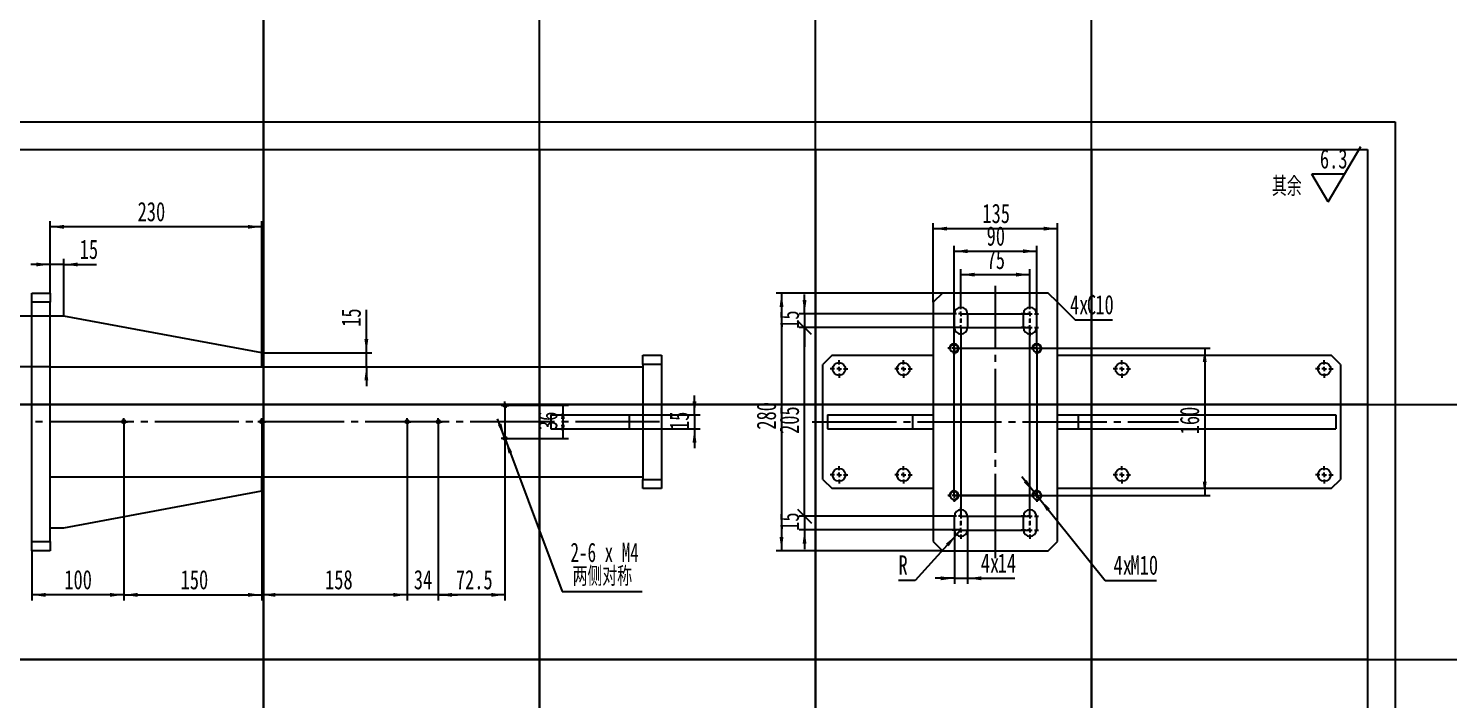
# Model space of a CAD drawing. Extents: x -990 to 1410, y -990 to 1287.
# Drawn here: x 167.4 to 424.7, y 187.4 to 308.9 of the extents above; entities that cross this region are included whole.
import ezdxf

# ---------------------------------------------------------------- set-up
doc = ezdxf.new("R2010")
doc.units = 0
doc.linetypes.add('SLD-CENTER', pattern=[19.05, 15.24, -1.27, 1.27, -1.27])
doc.linetypes.add('SLD-SOLID', pattern=[0])
doc.layers.get('0').update_dxf_attribs({"linetype": 'CONTINUOUS'})
for name, color, linetype in [('FORMAT', 7, 'SLD-SOLID'), ('标注层', 7, 'SLD-SOLID'), ('轮廓实线层', 7, 'SLD-SOLID')]:
    doc.layers.add(name, color=color, linetype=linetype)
doc.styles.add('SLDTEXTSTYLE0', font='TXT', dxfattribs={"width": 0.7})
doc.styles.add('SLDTEXTSTYLE2', font='TXT', dxfattribs={"width": 0.7, "bigfont": 'bigfont'})
doc.styles.add('SLDTEXTSTYLE25', font='TXT', dxfattribs={"width": 0.65})
doc.dimstyles.new('SLDDIMSTYLE12', dxfattribs={"dimtxt": 3.5, "dimasz": 2.5, "dimexe": 0, "dimexo": 0.0625, "dimgap": 0.875, "dimtad": 1, "dimdec": 1, "dimlfac": 6, "dimrnd": 1e-09, "dimzin": 12, "dimtxsty": 'SLDTEXTSTYLE0', "dimblk1": 'OBLIQUE', "dimblk2": 'OBLIQUE', "dimsah": 1, "dimcen": 0.09, "dimazin": 3, "dimtfac": 1, "dimtdec": 1, "dimtofl": 0, "dimtmove": 0, "dimatfit": 3, "dimtolj": 1, "dimtzin": 12})
doc.dimstyles.new('SLDDIMSTYLE13', dxfattribs={"dimtxt": 3.5, "dimasz": 2.5, "dimexe": 0, "dimexo": 0.0625, "dimgap": 0.875, "dimtad": 1, "dimdec": 1, "dimlfac": 6, "dimrnd": 1e-09, "dimzin": 12, "dimtxsty": 'SLDTEXTSTYLE0', "dimblk2": 'OBLIQUE', "dimsah": 1, "dimcen": 0.09, "dimazin": 3, "dimtfac": 1, "dimtdec": 1, "dimtmove": 0, "dimatfit": 3, "dimtolj": 1, "dimtzin": 12})
doc.dimstyles.new('SLDDIMSTYLE14', dxfattribs={"dimtxt": 3.5, "dimasz": 2.5, "dimexe": 0, "dimexo": 0.0625, "dimgap": 0.875, "dimtad": 1, "dimdec": 1, "dimlfac": 6, "dimrnd": 1e-09, "dimzin": 12, "dimtxsty": 'SLDTEXTSTYLE0', "dimblk1": 'OBLIQUE', "dimsah": 1, "dimcen": 0.09, "dimazin": 3, "dimtfac": 1, "dimtdec": 1, "dimtmove": 0, "dimatfit": 3, "dimtolj": 1, "dimtzin": 12})
doc.dimstyles.new('SLDDIMSTYLE15', dxfattribs={"dimtxt": 3.5, "dimasz": 2.5, "dimexe": 0, "dimexo": 0.0625, "dimgap": 0.875, "dimtad": 0, "dimtih": 1, "dimtoh": 1, "dimdec": 1, "dimlfac": 6, "dimrnd": 1e-09, "dimzin": 12, "dimtxsty": 'SLDTEXTSTYLE0', "dimsah": 1, "dimcen": 0, "dimazin": 3, "dimtfac": 1, "dimtdec": 1, "dimtofl": 0, "dimtmove": 0, "dimatfit": 3, "dimtolj": 1, "dimtzin": 12})
doc.dimstyles.new('SLDDIMSTYLE16', dxfattribs={"dimtxt": 3.5, "dimasz": 2.5, "dimexe": 0, "dimexo": 0.0625, "dimgap": 0.875, "dimtad": 0, "dimtih": 1, "dimtoh": 1, "dimdec": 1, "dimlfac": 6, "dimrnd": 1e-09, "dimzin": 12, "dimtxsty": 'SLDTEXTSTYLE0', "dimsah": 1, "dimcen": 0, "dimazin": 3, "dimtfac": 1, "dimtdec": 1, "dimtmove": 0, "dimatfit": 3, "dimtolj": 1, "dimtzin": 12})
doc.dimstyles.new('SLDDIMSTYLE3', dxfattribs={"dimtxt": 3.5, "dimasz": 2.5, "dimexe": 0, "dimexo": 0.0625, "dimgap": 0.875, "dimtad": 1, "dimdec": 1, "dimlfac": 6, "dimrnd": 1e-09, "dimzin": 12, "dimtxsty": 'SLDTEXTSTYLE0', "dimsah": 1, "dimcen": 0.09, "dimazin": 3, "dimtfac": 1, "dimtdec": 1, "dimtofl": 0, "dimtmove": 0, "dimatfit": 3, "dimtolj": 1, "dimtzin": 12})
doc.dimstyles.new('SLDDIMSTYLE4', dxfattribs={"dimtxt": 3.5, "dimasz": 2.5, "dimexe": 0, "dimexo": 0.0625, "dimgap": 0.875, "dimtad": 1, "dimdec": 1, "dimlfac": 6, "dimrnd": 1e-09, "dimzin": 12, "dimtxsty": 'SLDTEXTSTYLE0', "dimsah": 1, "dimcen": 0.09, "dimazin": 3, "dimtfac": 1, "dimtdec": 1, "dimtmove": 0, "dimatfit": 3, "dimtolj": 1, "dimtzin": 12})
doc.dimstyles.new('SLDDIMSTYLE5', dxfattribs={"dimtxt": 3.5, "dimasz": 2.5, "dimexe": 0, "dimexo": 0.0625, "dimgap": 0.875, "dimtad": 0, "dimtih": 1, "dimtoh": 1, "dimdec": 6, "dimlfac": 6, "dimrnd": 1e-09, "dimzin": 12, "dimtxsty": 'SLDTEXTSTYLE0', "dimsah": 1, "dimcen": 0, "dimazin": 3, "dimtfac": 1, "dimtdec": 1, "dimtmove": 0, "dimatfit": 3, "dimtolj": 1, "dimtzin": 12})

# ---------------------------------------------------------------- blocks, each defined once
blk = doc.blocks.new('SW_SFSYMBOL_3')
at = {"layer": 'FORMAT', "color": 0}
for p, q in [((1.51, -5), (7.41, 5)), ((1.51, -5), (-1.44, 0)), ((4.46, 0), (-1.44, 0))]:
    blk.add_line(p, q, dxfattribs=at)
at = {"layer": 'FORMAT', "color": 0, "char_height": 3.5, "attachment_point": 1}
for s, insert, style in [('6.3', (0, 4.51), 'SLDTEXTSTYLE0'), ('\\M+191B4\\M+1975D', (-8.69, -0.49), 'SLDTEXTSTYLE2')]:
    blk.add_mtext(s, dxfattribs=dict(at, insert=insert, style=style))
blk = doc.blocks.new('_D_7')
at = {"layer": '标注层'}
for p, q in [((171.32, 261.01), (171.32, 274.01)), ((209.65, 273.01), (171.32, 273.01)), ((209.65, 250.18), (209.65, 274.01))]:
    blk.add_line(p, q, dxfattribs=at)
for points in [[(171.32, 273.01), (173.82, 272.66), (173.82, 273.36)], [(209.65, 273.01), (207.15, 273.36), (207.15, 272.66)]]:
    blk.add_solid(points, dxfattribs=at)
at = {"layer": '标注层', "insert": (187.17, 277.52), "char_height": 3.5, "attachment_point": 1, "style": 'SLDTEXTSTYLE0'}
blk.add_mtext('230', dxfattribs=at)
blk = doc.blocks.new('_D_8')
at = {"layer": '标注层'}
for p, q in [((157.99, 256.85), (157.99, 260.35)), ((171.32, 256.85), (156.99, 256.85)), ((157.99, 256.85), (157.99, 247.68)), ((171.32, 247.68), (156.99, 247.68)), ((157.99, 247.68), (157.99, 244.18))]:
    blk.add_line(p, q, dxfattribs=at)
for points in [[(157.99, 256.85), (158.34, 259.35), (157.64, 259.35)], [(157.99, 247.68), (157.64, 245.18), (158.34, 245.18)]]:
    blk.add_solid(points, dxfattribs=at)
at = {"layer": '标注层', "insert": (153.47, 251.7), "char_height": 3.5, "attachment_point": 1, "rotation": 90, "style": 'SLDTEXTSTYLE0'}
blk.add_mtext('55', dxfattribs=at)
blk = doc.blocks.new('_D_9')
at = {"layer": '标注层'}
for p, q in [((171.32, 266.19), (167.82, 266.19)), ((171.32, 261.01), (171.32, 267.19)), ((173.82, 266.19), (171.32, 266.19)), ((173.82, 256.85), (173.82, 267.19)), ((173.82, 266.19), (179.75, 266.19))]:
    blk.add_line(p, q, dxfattribs=at)
for points in [[(171.32, 266.19), (168.82, 266.54), (168.82, 265.84)], [(173.82, 266.19), (176.32, 265.84), (176.32, 266.54)]]:
    blk.add_solid(points, dxfattribs=at)
at = {"layer": '标注层', "insert": (176.68, 270.7), "char_height": 3.5, "attachment_point": 1, "style": 'SLDTEXTSTYLE0'}
blk.add_mtext('15', dxfattribs=at)
blk = doc.blocks.new('_D_10')
at = {"layer": '标注层'}
for p, q in [((228.61, 250.18), (228.61, 257.97)), ((209.65, 250.18), (229.61, 250.18)), ((228.61, 247.68), (228.61, 250.18)), ((228.61, 247.68), (228.61, 244.18))]:
    blk.add_line(p, q, dxfattribs=at)
for points in [[(228.61, 250.18), (228.96, 252.68), (228.26, 252.68)], [(228.61, 247.68), (228.26, 245.18), (228.96, 245.18)]]:
    blk.add_solid(points, dxfattribs=at)
at = {"layer": '标注层', "insert": (224.1, 254.9), "char_height": 3.5, "attachment_point": 1, "rotation": 90, "style": 'SLDTEXTSTYLE0'}
blk.add_mtext('15', dxfattribs=at)
blk = doc.blocks.new('_D_11')
at = {"layer": '标注层'}
for p, q in [((288.06, 238.93), (288.06, 242.43)), ((276.23, 238.93), (289.06, 238.93)), ((288.06, 238.93), (288.06, 236.43)), ((276.23, 236.43), (289.06, 236.43)), ((288.06, 236.43), (288.06, 232.93))]:
    blk.add_line(p, q, dxfattribs=at)
for points in [[(288.06, 238.93), (288.41, 241.43), (287.71, 241.43)], [(288.06, 236.43), (287.71, 233.93), (288.41, 233.93)]]:
    blk.add_solid(points, dxfattribs=at)
at = {"layer": '标注层', "insert": (283.55, 236.2), "char_height": 3.5, "attachment_point": 1, "rotation": 90, "style": 'SLDTEXTSTYLE0'}
blk.add_mtext('15', dxfattribs=at)
blk = doc.blocks.new('_D_12')
at = {"layer": '标注层'}
for p, q in [((184.65, 236.99), (184.65, 205.35)), ((209.65, 236.99), (209.65, 205.35)), ((184.65, 206.35), (209.65, 206.35))]:
    blk.add_line(p, q, dxfattribs=at)
for points in [[(184.65, 206.35), (187.15, 206), (187.15, 206.7)], [(209.65, 206.35), (207.15, 206.7), (207.15, 206)]]:
    blk.add_solid(points, dxfattribs=at)
at = {"layer": '标注层', "insert": (194.96, 210.86), "char_height": 3.5, "attachment_point": 1, "style": 'SLDTEXTSTYLE0'}
blk.add_mtext('150', dxfattribs=at)
blk = doc.blocks.new('_D_13')
at = {"layer": '标注层'}
for p, q in [((209.65, 236.99), (209.65, 205.35)), ((235.98, 236.99), (235.98, 205.35)), ((235.98, 206.35), (209.65, 206.35))]:
    blk.add_line(p, q, dxfattribs=at)
for points in [[(209.65, 206.35), (212.15, 206), (212.15, 206.7)], [(235.98, 206.35), (233.48, 206.7), (233.48, 206)]]:
    blk.add_solid(points, dxfattribs=at)
at = {"layer": '标注层', "insert": (221.13, 210.86), "char_height": 3.5, "attachment_point": 1, "style": 'SLDTEXTSTYLE0'}
blk.add_mtext('158', dxfattribs=at)
blk = doc.blocks.new('_D_14')
at = {"layer": '标注层'}
for p, q in [((235.98, 236.99), (235.98, 205.35)), ((241.64, 236.99), (241.64, 205.35)), ((235.98, 206.35), (232.48, 206.35)), ((241.64, 206.35), (235.98, 206.35)), ((241.64, 206.35), (245.14, 206.35))]:
    blk.add_line(p, q, dxfattribs=at)
for points in [[(235.98, 206.35), (233.48, 206.7), (233.48, 206)], [(241.64, 206.35), (244.14, 206), (244.14, 206.7)]]:
    blk.add_solid(points, dxfattribs=at)
at = {"layer": '标注层', "insert": (237.21, 210.86), "char_height": 3.5, "attachment_point": 1, "style": 'SLDTEXTSTYLE0'}
blk.add_mtext('34', dxfattribs=at)
blk = doc.blocks.new('_D_15')
at = {"layer": '标注层'}
for p, q in [((253.73, 239.99), (253.73, 205.35)), ((241.64, 236.99), (241.64, 205.35)), ((253.73, 206.35), (241.64, 206.35))]:
    blk.add_line(p, q, dxfattribs=at)
for points in [[(241.64, 206.35), (244.14, 206), (244.14, 206.7)], [(253.73, 206.35), (251.23, 206.7), (251.23, 206)]]:
    blk.add_solid(points, dxfattribs=at)
at = {"layer": '标注层', "insert": (244.83, 210.86), "char_height": 3.5, "attachment_point": 1, "style": 'SLDTEXTSTYLE0'}
blk.add_mtext('72.5', dxfattribs=at)
blk = doc.blocks.new('_D_16')
at = {"layer": '标注层'}
for p, q in [((254.42, 240.68), (265.22, 240.68)), ((264.22, 240.68), (264.22, 234.68)), ((254.42, 234.68), (265.22, 234.68))]:
    blk.add_line(p, q, dxfattribs=at)
for points in [[(264.22, 240.68), (263.87, 238.18), (264.57, 238.18)], [(264.22, 234.68), (264.57, 237.18), (263.87, 237.18)]]:
    blk.add_solid(points, dxfattribs=at)
at = {"layer": '标注层', "insert": (259.71, 236.2), "char_height": 3.5, "attachment_point": 1, "rotation": 90, "style": 'SLDTEXTSTYLE0'}
blk.add_mtext('36', dxfattribs=at)
blk = doc.blocks.new('_D_17')
at = {"layer": '标注层'}
for p, q in [((184.65, 236.99), (184.65, 205.35)), ((167.99, 214.35), (167.99, 205.35)), ((184.65, 206.35), (167.99, 206.35))]:
    blk.add_line(p, q, dxfattribs=at)
for points in [[(167.99, 206.35), (170.49, 206), (170.49, 206.7)], [(184.65, 206.35), (182.15, 206.7), (182.15, 206)]]:
    blk.add_solid(points, dxfattribs=at)
at = {"layer": '标注层', "insert": (173.89, 210.86), "char_height": 3.5, "attachment_point": 1, "style": 'SLDTEXTSTYLE0'}
blk.add_mtext('100', dxfattribs=at)
blk = doc.blocks.new('_D_18')
at = {"layer": '标注层'}
for p, q in [((253.63, 234.94), (252.4, 238.21)), ((253.63, 234.94), (253.82, 234.42)), ((253.82, 234.42), (264.09, 206.96)), ((264.09, 206.96), (278.58, 206.96))]:
    blk.add_line(p, q, dxfattribs=at)
for points in [[(253.63, 234.94), (253.08, 237.4), (252.43, 237.16)], [(253.82, 234.42), (254.37, 231.96), (255.03, 232.2)]]:
    blk.add_solid(points, dxfattribs=at)
at = {"layer": '标注层', "char_height": 3.5, "attachment_point": 1}
for s, insert, style in [('2-6 x M4', (265.59, 215.8), 'SLDTEXTSTYLE25'), ('两侧对\\M+18FCC', (265.97, 211.47), 'SLDTEXTSTYLE2')]:
    blk.add_mtext(s, dxfattribs=dict(at, insert=insert, style=style))
blk = doc.blocks.new('SW_CENTERMARKSYMBOL_16')
at = {"layer": '标注层', "color": 0}
for p, q in [((-0.42, 0), (-0.69, 0)), ((0, 0), (-0.42, 0)), ((0, 0.42), (0, 0.69)), ((0, 0), (0, 0.42)), ((0, 0), (0, -0.42)), ((0, 0), (0.42, 0)), ((0.42, 0), (0.69, 0)), ((0, -0.42), (0, -0.69))]:
    blk.add_line(p, q, dxfattribs=at)
blk = doc.blocks.new('SW_CENTERMARKSYMBOL_17')
at = {"layer": '标注层', "color": 0}
for p, q in [((-0.42, 0), (-0.69, 0)), ((0, 0), (-0.42, 0)), ((0, 0.42), (0, 0.69)), ((0, 0), (0, 0.42)), ((0, 0), (0, -0.42)), ((0, 0), (0.42, 0)), ((0.42, 0), (0.69, 0)), ((0, -0.42), (0, -0.69))]:
    blk.add_line(p, q, dxfattribs=at)
blk = doc.blocks.new('SW_CENTERMARKSYMBOL_18')
at = {"layer": '标注层', "color": 0}
for p, q in [((-0.42, 0), (-0.69, 0)), ((0, 0), (-0.42, 0)), ((0, 0.42), (0, 0.69)), ((0, 0), (0, 0.42)), ((0, 0), (0, -0.42)), ((0, 0), (0.42, 0)), ((0.42, 0), (0.69, 0)), ((0, -0.42), (0, -0.69))]:
    blk.add_line(p, q, dxfattribs=at)
blk = doc.blocks.new('SW_CENTERMARKSYMBOL_19')
at = {"layer": '标注层', "color": 0}
for p, q in [((-0.42, 0), (-0.69, 0)), ((0, 0), (-0.42, 0)), ((0, 0.42), (0, 0.69)), ((0, 0), (0, 0.42)), ((0, 0), (0, -0.42)), ((0, 0), (0.42, 0)), ((0.42, 0), (0.69, 0)), ((0, -0.42), (0, -0.69))]:
    blk.add_line(p, q, dxfattribs=at)
blk = doc.blocks.new('SW_CENTERMARKSYMBOL_20')
at = {"layer": '标注层', "color": 0}
for p, q in [((-0.42, 0), (-0.69, 0)), ((0, 0), (-0.42, 0)), ((0, 0.42), (0, 0.69)), ((0, 0), (0, 0.42)), ((0, 0), (0, -0.42)), ((0, 0), (0.42, 0)), ((0.42, 0), (0.69, 0)), ((0, -0.42), (0, -0.69))]:
    blk.add_line(p, q, dxfattribs=at)
blk = doc.blocks.new('SW_CENTERMARKSYMBOL_21')
at = {"layer": '标注层', "color": 0}
for p, q in [((-0.42, 0), (-0.69, 0)), ((0, 0), (-0.42, 0)), ((0, 0.42), (0, 0.69)), ((0, 0), (0, 0.42)), ((0, 0), (0, -0.42)), ((0, 0), (0.42, 0)), ((0.42, 0), (0.69, 0)), ((0, -0.42), (0, -0.69))]:
    blk.add_line(p, q, dxfattribs=at)
blk = doc.blocks.new('_D_38')
at = {"layer": '标注层'}
for p, q in [((335.08, 251.01), (335.08, 269.59)), ((335.08, 268.59), (350.08, 268.59)), ((350.08, 251.01), (350.08, 269.59))]:
    blk.add_line(p, q, dxfattribs=at)
for points in [[(335.08, 268.59), (337.58, 268.24), (337.58, 268.94)], [(350.08, 268.59), (347.58, 268.94), (347.58, 268.24)]]:
    blk.add_solid(points, dxfattribs=at)
at = {"layer": '标注层', "insert": (340.99, 273.1), "char_height": 3.5, "attachment_point": 1, "style": 'SLDTEXTSTYLE0'}
blk.add_mtext('90', dxfattribs=at)
blk = doc.blocks.new('_D_39')
at = {"layer": '标注层'}
for p, q in [((336.33, 258.85), (336.33, 265.35)), ((348.83, 258.85), (348.83, 265.35)), ((336.33, 264.35), (348.83, 264.35))]:
    blk.add_line(p, q, dxfattribs=at)
for points in [[(336.33, 264.35), (338.83, 264), (338.83, 264.7)], [(348.83, 264.35), (346.33, 264.7), (346.33, 264)]]:
    blk.add_solid(points, dxfattribs=at)
at = {"layer": '标注层', "insert": (340.99, 268.86), "char_height": 3.5, "attachment_point": 1, "style": 'SLDTEXTSTYLE0'}
blk.add_mtext('75', dxfattribs=at)
blk = doc.blocks.new('_OBLIQUE')
at = {"color": 0, "linetype": 'BYBLOCK'}
blk.add_line((-0.5, -0.5), (0.5, 0.5), dxfattribs=at)
blk = doc.blocks.new('_D_40')
at = {"layer": '标注层'}
for p, q in [((336.33, 254.76), (307, 254.76)), ((308, 220.6), (308, 254.76)), ((334.75, 220.6), (307, 220.6))]:
    blk.add_line(p, q, dxfattribs=at)
at = {"layer": '标注层', "xscale": 2.5, "yscale": 2.5}
for p, rotation in [((308, 254.76, -41.67), 90.0000000000004), ((308, 220.6, -41.67), 270.0000000000004)]:
    blk.add_blockref('_OBLIQUE', p, dxfattribs=dict(at, rotation=rotation))
at = {"layer": '标注层', "insert": (303.49, 235.5), "char_height": 3.5, "attachment_point": 1, "rotation": 90, "style": 'SLDTEXTSTYLE0'}
blk.add_mtext('205', dxfattribs=at)
blk = doc.blocks.new('_D_41')
at = {"layer": '标注层'}
for p, q in [((308, 257.26), (308, 260.76)), ((334.75, 257.26), (307, 257.26)), ((336.33, 254.76), (307, 254.76)), ((308, 257.26), (308, 254.76)), ((308, 254.76), (308, 251.26))]:
    blk.add_line(p, q, dxfattribs=at)
blk.add_solid([(308, 257.26), (308.35, 259.76), (307.65, 259.76)], dxfattribs=at)
at = {"layer": '标注层', "xscale": 2.5, "yscale": 2.5, "rotation": 90.0000000000004}
blk.add_blockref('_OBLIQUE', (308, 254.76, -41.67), dxfattribs=at)
at = {"layer": '标注层', "insert": (303.49, 254.54), "char_height": 3.5, "attachment_point": 1, "rotation": 90, "style": 'SLDTEXTSTYLE0'}
blk.add_mtext('15', dxfattribs=at)
blk = doc.blocks.new('_D_42')
at = {"layer": '标注层'}
for p, q in [((308, 220.6), (308, 224.1)), ((334.75, 220.6), (307, 220.6)), ((308, 220.6), (308, 218.1)), ((336.33, 218.1), (307, 218.1)), ((308, 218.1), (308, 214.6))]:
    blk.add_line(p, q, dxfattribs=at)
blk.add_solid([(308, 218.1), (307.65, 215.6), (308.35, 215.6)], dxfattribs=at)
at = {"layer": '标注层', "xscale": 2.5, "yscale": 2.5, "rotation": 270.0000000000004}
blk.add_blockref('_OBLIQUE', (308, 220.6, -41.67), dxfattribs=at)
at = {"layer": '标注层', "insert": (303.49, 217.95), "char_height": 3.5, "attachment_point": 1, "rotation": 90, "style": 'SLDTEXTSTYLE0'}
blk.add_mtext('15', dxfattribs=at)
blk = doc.blocks.new('_D_43')
at = {"layer": '标注层'}
for p, q in [((331.33, 259.35), (331.33, 273.68)), ((353.83, 259.35), (353.83, 273.68)), ((331.33, 272.68), (353.83, 272.68))]:
    blk.add_line(p, q, dxfattribs=at)
for points in [[(331.33, 272.68), (333.83, 272.33), (333.83, 273.03)], [(353.83, 272.68), (351.33, 273.03), (351.33, 272.33)]]:
    blk.add_solid(points, dxfattribs=at)
at = {"layer": '标注层', "insert": (340.22, 277.19), "char_height": 3.5, "attachment_point": 1, "style": 'SLDTEXTSTYLE0'}
blk.add_mtext('135', dxfattribs=at)
blk = doc.blocks.new('_D_44')
at = {"layer": '标注层'}
for p, q in [((333, 261.01), (302.83, 261.01)), ((303.83, 261.01), (303.83, 214.35)), ((333, 214.35), (302.83, 214.35))]:
    blk.add_line(p, q, dxfattribs=at)
for points in [[(303.83, 261.01), (303.48, 258.51), (304.18, 258.51)], [(303.83, 214.35), (304.18, 216.85), (303.48, 216.85)]]:
    blk.add_solid(points, dxfattribs=at)
at = {"layer": '标注层', "insert": (299.32, 236.27), "char_height": 3.5, "attachment_point": 1, "rotation": 90, "style": 'SLDTEXTSTYLE0'}
blk.add_mtext('280', dxfattribs=at)
blk = doc.blocks.new('_D_45')
at = {"layer": '标注层'}
for p, q in [((335.17, 218.1), (335.17, 208.35)), ((337.5, 218.1), (337.5, 208.35)), ((335.17, 209.35), (331.67, 209.35)), ((335.17, 209.35), (337.5, 209.35)), ((337.5, 209.35), (346.07, 209.35))]:
    blk.add_line(p, q, dxfattribs=at)
for points in [[(335.17, 209.35), (332.67, 209.7), (332.67, 209)], [(337.5, 209.35), (340, 209), (340, 209.7)]]:
    blk.add_solid(points, dxfattribs=at)
at = {"layer": '标注层', "char_height": 3.5, "attachment_point": 1, "style": 'SLDTEXTSTYLE0'}
for s, insert in [('4x', (339.93, 213.86)), ('14', (343, 213.86))]:
    blk.add_mtext(s, dxfattribs=dict(at, insert=insert))
blk = doc.blocks.new('_D_46')
at = {"layer": '标注层'}
for p, q in [((335.55, 217.23), (328.05, 208.98)), ((336.33, 218.1), (335.55, 217.23)), ((328.05, 208.98), (325.02, 208.98))]:
    blk.add_line(p, q, dxfattribs=at)
blk.add_solid([(335.55, 217.23), (333.61, 215.62), (334.13, 215.15)], dxfattribs=at)
at = {"layer": '标注层', "insert": (325.02, 213.5), "char_height": 3.5, "attachment_point": 1, "style": 'SLDTEXTSTYLE0'}
blk.add_mtext('R', dxfattribs=at)
blk = doc.blocks.new('SW_CHAMFER_DIMENSION_1')
at = {"layer": '标注层', "color": 0}
for p, q in [((-2.25, 3.19), (0.94, 0)), ((0.94, 0), (7.68, 0))]:
    blk.add_line(p, q, dxfattribs=at)
at = {"layer": '标注层', "color": 0, "char_height": 3.5, "attachment_point": 1, "style": 'SLDTEXTSTYLE0'}
for s, insert in [('4x', (0, 4.51)), ('C', (3.07, 4.51)), ('10', (4.6, 4.51))]:
    blk.add_mtext(s, dxfattribs=dict(at, insert=insert))
blk = doc.blocks.new('_D_47')
at = {"layer": '标注层'}
for p, q in [((349.56, 224.99), (347.36, 227.72)), ((349.56, 224.99), (350.61, 223.7)), ((350.61, 223.7), (362.48, 208.98)), ((362.48, 208.98), (371.75, 208.98))]:
    blk.add_line(p, q, dxfattribs=at)
for points in [[(349.56, 224.99), (348.26, 227.16), (347.72, 226.72)], [(350.61, 223.7), (351.9, 221.53), (352.45, 221.97)]]:
    blk.add_solid(points, dxfattribs=at)
at = {"layer": '标注层', "char_height": 3.5, "attachment_point": 1, "style": 'SLDTEXTSTYLE0'}
for s, insert in [('4x', (363.98, 213.5)), ('M10', (367.05, 213.5))]:
    blk.add_mtext(s, dxfattribs=dict(at, insert=insert))
blk = doc.blocks.new('_D_48')
at = {"layer": '标注层'}
for p, q in [((335.08, 251.01), (381.5, 251.01)), ((380.5, 251.01), (380.5, 224.35)), ((335.08, 224.35), (381.5, 224.35))]:
    blk.add_line(p, q, dxfattribs=at)
for points in [[(380.5, 251.01), (380.15, 248.51), (380.85, 248.51)], [(380.5, 224.35), (380.85, 226.85), (380.15, 226.85)]]:
    blk.add_solid(points, dxfattribs=at)
at = {"layer": '标注层', "insert": (375.99, 235.43), "char_height": 3.5, "attachment_point": 1, "rotation": 90, "style": 'SLDTEXTSTYLE0'}
blk.add_mtext('160', dxfattribs=at)
blk = doc.blocks.new('SW_CENTERMARKSYMBOL_28')
at = {"layer": '标注层', "color": 0}
for p, q in [((-0.83, 0), (-1.58, 0)), ((0, 0), (-0.42, 0)), ((0, 0.83), (0, 1.58)), ((0, 0), (0, 0.42)), ((0, 0), (0, -0.42)), ((0, 0), (0.42, 0)), ((0.83, 0), (1.58, 0)), ((0, -0.83), (0, -1.58))]:
    blk.add_line(p, q, dxfattribs=at)
blk = doc.blocks.new('SW_CENTERMARKSYMBOL_29')
at = {"layer": '标注层', "color": 0}
for p, q in [((-0.83, 0), (-1.58, 0)), ((0, 0), (-0.42, 0)), ((0, 0.83), (0, 1.58)), ((0, 0), (0, 0.42)), ((0, 0), (0, -0.42)), ((0, 0), (0.42, 0)), ((0.83, 0), (1.58, 0)), ((0, -0.83), (0, -1.58))]:
    blk.add_line(p, q, dxfattribs=at)
blk = doc.blocks.new('SW_CENTERMARKSYMBOL_30')
at = {"layer": '标注层', "color": 0}
for p, q in [((-0.83, 0), (-1.58, 0)), ((0, 0), (-0.42, 0)), ((0, 0.83), (0, 1.58)), ((0, 0), (0, 0.42)), ((0, 0), (0, -0.42)), ((0, 0), (0.42, 0)), ((0.83, 0), (1.58, 0)), ((0, -0.83), (0, -1.58))]:
    blk.add_line(p, q, dxfattribs=at)
blk = doc.blocks.new('SW_CENTERMARKSYMBOL_31')
at = {"layer": '标注层', "color": 0}
for p, q in [((-0.83, 0), (-1.58, 0)), ((0, 0), (-0.42, 0)), ((0, 0.83), (0, 1.58)), ((0, 0), (0, 0.42)), ((0, 0), (0, -0.42)), ((0, 0), (0.42, 0)), ((0.83, 0), (1.58, 0)), ((0, -0.83), (0, -1.58))]:
    blk.add_line(p, q, dxfattribs=at)
blk = doc.blocks.new('SW_CENTERMARKSYMBOL_32')
at = {"layer": '标注层', "color": 0}
for p, q in [((-0.83, 0), (-1.58, 0)), ((0, 0), (-0.42, 0)), ((0, 0.83), (0, 1.58)), ((0, 0), (0, 0.42)), ((0, 0), (0, -0.42)), ((0, 0), (0.42, 0)), ((0.83, 0), (1.58, 0)), ((-0.83, -2.5), (-1.58, -2.5)), ((0, -2.5), (-0.42, -2.5)), ((0, -0.83), (0, -1.58)), ((0, -1.67), (0, -0.92)), ((0, -2.5), (0, -2.08)), ((0, -2.5), (0, -2.92)), ((0, -2.5), (0.42, -2.5)), ((0.83, -2.5), (1.58, -2.5)), ((0, -3.33), (0, -4.08))]:
    blk.add_line(p, q, dxfattribs=at)
blk = doc.blocks.new('SW_CENTERMARKSYMBOL_33')
at = {"layer": '标注层', "color": 0}
for p, q in [((-0.83, 0), (-1.58, 0)), ((0, 0), (-0.42, 0)), ((0, 0.83), (0, 1.58)), ((0, 0), (0, 0.42)), ((0, 0), (0, -0.42)), ((0, 0), (0.42, 0)), ((0.83, 0), (1.58, 0)), ((-0.83, -2.5), (-1.58, -2.5)), ((0, -2.5), (-0.42, -2.5)), ((0, -0.83), (0, -1.58)), ((0, -1.67), (0, -0.92)), ((0, -2.5), (0, -2.08)), ((0, -2.5), (0, -2.92)), ((0, -2.5), (0.42, -2.5)), ((0.83, -2.5), (1.58, -2.5)), ((0, -3.33), (0, -4.08))]:
    blk.add_line(p, q, dxfattribs=at)
blk = doc.blocks.new('SW_CENTERMARKSYMBOL_34')
at = {"layer": '标注层', "color": 0}
for p, q in [((-0.83, 0), (-1.58, 0)), ((0, 0), (-0.42, 0)), ((0, 0.83), (0, 1.58)), ((0, 0), (0, 0.42)), ((0, 0), (0, -0.42)), ((0, 0), (0.42, 0)), ((0.83, 0), (1.58, 0)), ((-0.83, -2.5), (-1.58, -2.5)), ((0, -2.5), (-0.42, -2.5)), ((0, -0.83), (0, -1.58)), ((0, -1.67), (0, -0.92)), ((0, -2.5), (0, -2.08)), ((0, -2.5), (0, -2.92)), ((0, -2.5), (0.42, -2.5)), ((0.83, -2.5), (1.58, -2.5)), ((0, -3.33), (0, -4.08))]:
    blk.add_line(p, q, dxfattribs=at)
blk = doc.blocks.new('SW_CENTERMARKSYMBOL_35')
at = {"layer": '标注层', "color": 0}
for p, q in [((-0.83, 0), (-1.58, 0)), ((0, 0), (-0.42, 0)), ((0, 0.83), (0, 1.58)), ((0, 0), (0, 0.42)), ((0, 0), (0, -0.42)), ((0, 0), (0.42, 0)), ((0.83, 0), (1.58, 0)), ((-0.83, -2.5), (-1.58, -2.5)), ((0, -2.5), (-0.42, -2.5)), ((0, -0.83), (0, -1.58)), ((0, -1.67), (0, -0.92)), ((0, -2.5), (0, -2.08)), ((0, -2.5), (0, -2.92)), ((0, -2.5), (0.42, -2.5)), ((0.83, -2.5), (1.58, -2.5)), ((0, -3.33), (0, -4.08))]:
    blk.add_line(p, q, dxfattribs=at)
blk = doc.blocks.new('SW_CENTERMARKSYMBOL_36')
at = {"layer": '标注层', "color": 0}
for p, q in [((-0.83, 0), (-1.12, 0)), ((0, 0), (-0.42, 0)), ((0, 0.83), (0, 1.12)), ((0, 0), (0, 0.42)), ((0, 0), (0, -0.42)), ((0, 0), (0.42, 0)), ((0.83, 0), (1.12, 0)), ((0, -0.83), (0, -1.12))]:
    blk.add_line(p, q, dxfattribs=at)
blk = doc.blocks.new('SW_CENTERMARKSYMBOL_37')
at = {"layer": '标注层', "color": 0}
for p, q in [((-0.83, 0), (-1.12, 0)), ((0, 0), (-0.42, 0)), ((0, 0.83), (0, 1.12)), ((0, 0), (0, 0.42)), ((0, 0), (0, -0.42)), ((0, 0), (0.42, 0)), ((0.83, 0), (1.12, 0)), ((0, -0.83), (0, -1.12))]:
    blk.add_line(p, q, dxfattribs=at)
blk = doc.blocks.new('SW_CENTERMARKSYMBOL_38')
at = {"layer": '标注层', "color": 0}
for p, q in [((-0.83, 0), (-1.12, 0)), ((0, 0), (-0.42, 0)), ((0, 0.83), (0, 1.12)), ((0, 0), (0, 0.42)), ((0, 0), (0, -0.42)), ((0, 0), (0.42, 0)), ((0.83, 0), (1.12, 0)), ((0, -0.83), (0, -1.12))]:
    blk.add_line(p, q, dxfattribs=at)
blk = doc.blocks.new('SW_CENTERMARKSYMBOL_39')
at = {"layer": '标注层', "color": 0}
for p, q in [((-0.83, 0), (-1.12, 0)), ((0, 0), (-0.42, 0)), ((0, 0.83), (0, 1.12)), ((0, 0), (0, 0.42)), ((0, 0), (0, -0.42)), ((0, 0), (0.42, 0)), ((0.83, 0), (1.12, 0)), ((0, -0.83), (0, -1.12))]:
    blk.add_line(p, q, dxfattribs=at)
blk = doc.blocks.new('SW_CENTERMARKSYMBOL_40')
at = {"layer": '标注层', "color": 0}
for p, q in [((-0.83, 0), (-1.58, 0)), ((0, 0), (-0.42, 0)), ((0, 0.83), (0, 1.58)), ((0, 0), (0, 0.42)), ((0, 0), (0, -0.42)), ((0, 0), (0.42, 0)), ((0.83, 0), (1.58, 0)), ((0, -0.83), (0, -1.58))]:
    blk.add_line(p, q, dxfattribs=at)
blk = doc.blocks.new('SW_CENTERMARKSYMBOL_41')
at = {"layer": '标注层', "color": 0}
for p, q in [((-0.83, 0), (-1.58, 0)), ((0, 0), (-0.42, 0)), ((0, 0.83), (0, 1.58)), ((0, 0), (0, 0.42)), ((0, 0), (0, -0.42)), ((0, 0), (0.42, 0)), ((0.83, 0), (1.58, 0)), ((0, -0.83), (0, -1.58))]:
    blk.add_line(p, q, dxfattribs=at)
blk = doc.blocks.new('SW_CENTERMARKSYMBOL_42')
at = {"layer": '标注层', "color": 0}
for p, q in [((-0.83, 0), (-1.58, 0)), ((0, 0), (-0.42, 0)), ((0, 0.83), (0, 1.58)), ((0, 0), (0, 0.42)), ((0, 0), (0, -0.42)), ((0, 0), (0.42, 0)), ((0.83, 0), (1.58, 0)), ((0, -0.83), (0, -1.58))]:
    blk.add_line(p, q, dxfattribs=at)
blk = doc.blocks.new('SW_CENTERMARKSYMBOL_43')
at = {"layer": '标注层', "color": 0}
for p, q in [((-0.83, 0), (-1.58, 0)), ((0, 0), (-0.42, 0)), ((0, 0.83), (0, 1.58)), ((0, 0), (0, 0.42)), ((0, 0), (0, -0.42)), ((0, 0), (0.42, 0)), ((0.83, 0), (1.58, 0)), ((0, -0.83), (0, -1.58))]:
    blk.add_line(p, q, dxfattribs=at)

msp = doc.modelspace()

# ---------------------------------------------------------------- linework, layer by layer
at = {"color": 7, "linetype": 'SLD-SOLID'}
for p, q in [((210, -712.999), (210, 1286.999)), ((210, 1009.999), (210, -989.999)), ((260, 10), (260, 1010)), ((310, 10), (310, 1010)), ((360, 10), (360, 1010)), ((10, 287), (410, 287)), ((260, 287), (260, -713)), ((310, 287), (310, -713)), ((360, 287), (360, -713)), ((410, 287), (410, 10)), ((167.98532998, 261.01203383), (171.31866013, 261.01203383)), ((167.98532998, 259.34536627), (167.98532998, 261.01203383)), ((171.31866013, 261.01203383), (171.31866013, 259.34536627)), ((332.99948399, 261.01203383), (331.33281705, 259.34536627)), ((352.166151, 261.01203383), (332.99948399, 261.01203383)), ((353.83281794, 259.34536627), (352.166151, 261.01203383)), ((171.31866013, 259.34536627), (167.98532998, 259.34536627)), ((167.98532998, 216.01203453), (167.98532998, 259.34536627)), ((171.31866013, 216.01203453), (171.31866013, 259.34536627)), ((331.33281705, 259.34536627), (331.33281705, 216.01203453)), ((353.83281794, 216.01203453), (353.83281794, 259.34536627)), ((173.81865775, 256.84536741), (171.31866013, 256.84536741)), ((209.65199665, 250.1787009), (173.81865775, 256.84536741)), ((335.1661507, 254.76203358), (335.1661507, 257.26203368)), ((337.4994841, 257.26203368), (337.4994841, 254.76203358)), ((347.66615089, 254.76203358), (347.66615089, 257.26203368)), ((349.99948429, 257.26203368), (349.99948429, 254.76203358)), ((209.65199665, 247.67870018), (209.65199665, 250.1787009)), ((278.72699495, 249.76203339), (282.06032821, 249.76203339)), ((278.72699495, 248.09536707), (278.72699495, 249.76203339)), ((282.06032821, 249.76203339), (282.06032821, 248.09536707)), ((312.99948506, 249.76203339), (311.33281749, 248.09536707)), ((312.99948506, 249.76203339), (331.33281705, 249.76203339)), ((353.83281794, 249.76203339), (403.41615242, 249.76203339)), ((405.08281749, 248.09536707), (403.41615242, 249.76203339)), ((171.31866013, 247.67870018), (278.72699495, 247.67870018)), ((282.06032821, 248.09536707), (278.72699495, 248.09536707)), ((278.72699495, 248.09536707), (278.72699495, 227.26203373)), ((282.06032821, 248.09536707), (282.06032821, 227.26203373)), ((311.33281749, 227.26203373), (311.33281749, 248.09536707)), ((405.08281749, 248.09536707), (405.08281749, 227.26203373)), ((410, 240.83333333), (-590, 240.83333333)), ((10, 240.83333333), (1010, 240.83333333)), ((262.06032803, 238.92870037), (262.06032803, 236.42870043)), ((262.06032803, 238.92870037), (276.226995, 238.92870037)), ((276.226995, 238.92870037), (276.226995, 236.42870043)), ((276.226995, 238.92870037), (278.72699495, 238.92870037)), ((312.16615003, 238.92870037), (312.16615003, 236.42870043)), ((312.16615003, 238.92870037), (327.5828169, 238.92870037)), ((327.5828169, 238.92870037), (327.5828169, 236.42870043)), ((327.5828169, 238.92870037), (331.33281705, 238.92870037)), ((353.83281794, 238.92870037), (357.58281809, 238.92870037)), ((357.58281809, 238.92870037), (357.58281809, 236.42870043)), ((357.58281809, 238.92870037), (404.24948496, 238.92870037)), ((404.24948496, 238.92870037), (404.24948496, 236.42870043)), ((262.06032803, 236.42870043), (276.226995, 236.42870043)), ((276.226995, 236.42870043), (278.72699495, 236.42870043)), ((312.16615003, 236.42870043), (327.5828169, 236.42870043)), ((327.5828169, 236.42870043), (331.33281705, 236.42870043)), ((353.83281794, 236.42870043), (357.58281809, 236.42870043)), ((357.58281809, 236.42870043), (404.24948496, 236.42870043)), ((278.72699495, 227.67870062), (171.31866013, 227.67870062)), ((209.65199665, 225.1786999), (209.65199665, 227.67870062)), ((278.72699495, 227.26203373), (282.06032821, 227.26203373)), ((278.72699495, 225.59536741), (278.72699495, 227.26203373)), ((282.06032821, 227.26203373), (282.06032821, 225.59536741)), ((311.33281749, 227.26203373), (312.99948506, 225.59536741)), ((403.41615242, 225.59536741), (405.08281749, 227.26203373)), ((173.81865775, 218.51203339), (209.65199665, 225.1786999)), ((282.06032821, 225.59536741), (278.72699495, 225.59536741)), ((331.33281705, 225.59536741), (312.99948506, 225.59536741)), ((403.41615242, 225.59536741), (353.83281794, 225.59536741)), ((335.1661507, 218.09536712), (335.1661507, 220.59536722)), ((337.4994841, 220.59536722), (337.4994841, 218.09536712)), ((347.66615089, 218.09536712), (347.66615089, 220.59536722)), ((349.99948429, 220.59536722), (349.99948429, 218.09536712)), ((171.31866013, 218.51203339), (173.81865775, 218.51203339)), ((167.98532998, 216.01203453), (171.31866013, 216.01203453)), ((167.98532998, 214.34536697), (167.98532998, 216.01203453)), ((171.31866013, 214.34536697), (167.98532998, 214.34536697)), ((171.31866013, 216.01203453), (171.31866013, 214.34536697)), ((331.33281705, 216.01203453), (332.99948399, 214.34536697)), ((332.99948399, 214.34536697), (352.166151, 214.34536697)), ((352.166151, 214.34536697), (353.83281794, 216.01203453)), ((410, 194.66666667), (-590, 194.66666667)), ((10, 194.66666667), (1010, 194.66666667))]:
    msp.add_line(p, q, dxfattribs=at)
for centre, radius in [((335.08281749, 251.01203373), 0.70833333), ((350.08281749, 251.01203373), 0.70833333), ((314.24948416, 247.26203373), 1.16666667), ((325.91615083, 247.26203373), 1.16666667), ((365.49948416, 247.26203373), 1.16666667), ((402.16615083, 247.26203373), 1.16666667), ((253.72699495, 240.6787004), 0.275), ((184.65199495, 237.6787004), 0.275), ((209.65199495, 237.6787004), 0.275), ((235.97699495, 237.6787004), 0.275), ((241.64366161, 237.6787004), 0.275), ((253.72699495, 234.6787004), 0.275), ((314.24948416, 228.09536707), 1.16666667), ((325.91615083, 228.09536707), 1.16666667), ((365.49948416, 228.09536707), 1.16666667), ((402.16615083, 228.09536707), 1.16666667), ((335.08281749, 224.34536707), 0.70833333), ((350.08281749, 224.34536707), 0.70833333)]:
    msp.add_circle(centre, radius, dxfattribs=at)
for centre, radius, start, end in [((336.33281749, 257.26203373), 1.16666667, 0, 180), ((348.83281749, 257.26203373), 1.16666667, 0, 180), ((336.33281749, 254.76203373), 1.16666667, 180, 0), ((348.83281749, 254.76203373), 1.16666667, 180, 0), ((335.08281749, 251.01203373), 0.83333348, 255, 195), ((350.08281749, 251.01203373), 0.83333346, 255, 195), ((253.72699495, 240.6787004), 0.33333326, 255, 195), ((184.65199495, 237.6787004), 0.33333335, 255, 195), ((209.65199495, 237.6787004), 0.33333335, 255, 195), ((235.97699495, 237.6787004), 0.33333335, 255, 195), ((241.64366161, 237.6787004), 0.33333335, 255, 195), ((253.72699495, 234.6787004), 0.33333321, 255, 195), ((335.08281749, 224.34536707), 0.83333348, 255, 195), ((350.08281749, 224.34536707), 0.83333346, 255, 195), ((336.33281749, 220.59536707), 1.16666667, 0, 180), ((348.83281749, 220.59536707), 1.16666667, 0, 180), ((336.33281749, 218.09536707), 1.16666667, 180, 0), ((348.83281749, 218.09536707), 1.16666667, 180, 0)]:
    msp.add_arc(centre, radius, start, end, dxfattribs=at)
at = {"layer": '标注层', "linetype": 'SLD-CENTER'}
for p, q in [((342.58281749, 213.01203373), (342.58281749, 262.34536707)), ((281.72699495, 237.6787004), (168.31866161, 237.6787004)), ((309.40874186, 237.6787004), (375.7565142, 237.6787004))]:
    msp.add_line(p, q, dxfattribs=at)
at = {"layer": '标注层'}
for p, q in [((336.33281749, 257.26203373), (348.83281749, 257.26203373)), ((336.33281749, 254.76203373), (348.83281749, 254.76203373)), ((336.33281749, 254.76203373), (336.33281749, 220.59536707)), ((348.83281749, 220.59536707), (348.83281749, 254.76203373)), ((335.08281749, 251.01203373), (350.08281749, 251.01203373)), ((335.08281749, 224.34536707), (335.08281749, 251.01203373)), ((350.08281749, 251.01203373), (350.08281749, 224.34536707)), ((350.08281749, 224.34536707), (335.08281749, 224.34536707)), ((336.33281749, 220.59536707), (348.83281749, 220.59536707)), ((336.33281749, 218.09536707), (348.83281749, 218.09536707))]:
    msp.add_line(p, q, dxfattribs=at)
at = {"layer": '轮廓实线层'}
for p, q in [((15, 292), (415, 292)), ((415, 292), (415, 5))]:
    msp.add_line(p, q, dxfattribs=at)

# ---------------------------------------------------------------- block references
at = {"layer": 'FORMAT'}
msp.add_blockref('SW_SFSYMBOL_3', (401.37170812, 282.5661194), dxfattribs=at)
at = {"layer": '标注层'}
for name, p in [('SW_CHAMFER_DIMENSION_1', (356.08465614, 256.15805802)), ('SW_CENTERMARKSYMBOL_33', (336.33281749, 257.26203373)), ('SW_CENTERMARKSYMBOL_34', (348.83281749, 257.26203373)), ('SW_CENTERMARKSYMBOL_36', (335.08281749, 251.01203373)), ('SW_CENTERMARKSYMBOL_37', (350.08281749, 251.01203373)), ('SW_CENTERMARKSYMBOL_28', (314.24948416, 247.26203373)), ('SW_CENTERMARKSYMBOL_40', (325.91615083, 247.26203373)), ('SW_CENTERMARKSYMBOL_42', (365.49948416, 247.26203373)), ('SW_CENTERMARKSYMBOL_29', (402.16615083, 247.26203373)), ('SW_CENTERMARKSYMBOL_20', (253.72699495, 240.6787004)), ('SW_CENTERMARKSYMBOL_16', (184.65199495, 237.6787004)), ('SW_CENTERMARKSYMBOL_17', (209.65199495, 237.6787004)), ('SW_CENTERMARKSYMBOL_18', (235.97699495, 237.6787004)), ('SW_CENTERMARKSYMBOL_19', (241.64366161, 237.6787004)), ('SW_CENTERMARKSYMBOL_21', (253.72699495, 234.6787004)), ('SW_CENTERMARKSYMBOL_31', (314.24948416, 228.09536707)), ('SW_CENTERMARKSYMBOL_41', (325.91615083, 228.09536707)), ('SW_CENTERMARKSYMBOL_43', (365.49948416, 228.09536707)), ('SW_CENTERMARKSYMBOL_30', (402.16615083, 228.09536707)), ('SW_CENTERMARKSYMBOL_38', (335.08281749, 224.34536707)), ('SW_CENTERMARKSYMBOL_39', (350.08281749, 224.34536707)), ('SW_CENTERMARKSYMBOL_35', (336.33281749, 220.59536707)), ('SW_CENTERMARKSYMBOL_32', (348.83281749, 220.59536707))]:
    msp.add_blockref(name, p, dxfattribs=at)

# ---------------------------------------------------------------- dimensions: what is measured, and where the dimension line sits
for base, p1, p2, dimstyle, picture, middle in [((171.31866161, 273.01203373), (209.65199495, 250.1787004), (171.31866161, 261.01203373), 'SLDDIMSTYLE3', '_D_7', (189.47636451, 273.01203373)), ((353.83281749, 272.6787004), (331.33281749, 259.34536707), (353.83281749, 259.34536707), 'SLDDIMSTYLE3', '_D_43', (342.52114544, 272.6787004)), ((350.08281749, 268.58749978), (335.08281749, 251.01203373), (350.08281749, 251.01203373), 'SLDDIMSTYLE3', '_D_38', (342.52114544, 268.58749978)), ((171.31866161, 266.19006403), (173.81866161, 256.84536707), (171.31866161, 261.01203373), 'SLDDIMSTYLE4', '_D_9', (178.2138036, 266.19006403)), ((348.83281749, 264.34536707), (336.33281749, 258.84536707), (348.83281749, 258.84536707), 'SLDDIMSTYLE4', '_D_39', (342.52114544, 264.34536707)), ((241.64366161, 206.34536707), (253.72699495, 239.98703373), (241.64366161, 236.98703373), 'SLDDIMSTYLE3', '_D_15', (247.89813867, 206.34536707)), ((167.98532828, 206.34536707), (184.65199495, 236.98703373), (167.98532828, 214.34536707), 'SLDDIMSTYLE3', '_D_17', (176.19884686, 206.34536707)), ((209.65199495, 206.34536707), (184.65199495, 236.98703373), (209.65199495, 236.98703373), 'SLDDIMSTYLE3', '_D_12', (197.2606768, 206.34536707)), ((209.6519949463, 206.3453670672), (235.9769949463, 236.9870337339), (209.6519949463, 236.9870337339), 'SLDDIMSTYLE3', '_D_13', (223.4301170918, 206.3453670672)), ((235.97699495, 206.34536707), (241.64366161, 236.98703373), (235.97699495, 236.98703373), 'SLDDIMSTYLE4', '_D_14', (238.74989167, 206.34536707))]:
    dim = msp.add_linear_dim(base=base, p1=p1, p2=p2, dimstyle=dimstyle, dxfattribs=at)
    dim.commit()
    dim.dimension.update_dxf_attribs({"geometry": picture, "text_midpoint": middle, "dimtype": 160})
for base, p1, p2, dimstyle, picture, middle in [((157.98532828, 247.6787004), (171.31866161, 256.84536707), (171.31866161, 247.6787004), 'SLDDIMSTYLE4', '_D_8', (157.98532828, 253.23859526)), ((228.61335355, 250.1787004), (278.72699495, 247.6787004), (209.65199495, 250.1787004), 'SLDDIMSTYLE4', '_D_10', (228.61335355, 256.43848271)), ((303.83281749, 214.34536707), (332.99948416, 261.01203373), (332.99948416, 214.34536707), 'SLDDIMSTYLE3', '_D_44', (303.83281749, 238.56730679)), ((307.99948416, 254.76203373), (334.74948416, 257.26203373), (336.33281749, 254.76203373), 'SLDDIMSTYLE13', '_D_41', (307.99948416, 256.07956055)), ((307.99948416, 254.76203373), (334.74948416, 220.59536707), (336.33281749, 254.76203373), 'SLDDIMSTYLE12', '_D_40', (307.99948416, 237.80803075)), ((380.49948416, 224.34536707), (335.08281749, 251.01203373), (335.08281749, 224.34536707), 'SLDDIMSTYLE3', '_D_48', (380.49948416, 237.72891959)), ((288.06032828, 236.4287004), (276.22699495, 238.9287004), (276.22699495, 236.4287004), 'SLDDIMSTYLE4', '_D_11', (288.06032828, 237.73272536)), ((264.22374453, 234.6787004), (254.41866161, 240.6787004), (254.41866161, 234.6787004), 'SLDDIMSTYLE3', '_D_16', (264.22374453, 237.73272536)), ((307.99948416, 218.09536707), (334.74948416, 220.59536707), (336.33281749, 218.09536707), 'SLDDIMSTYLE14', '_D_42', (307.99948416, 219.4910649))]:
    dim = msp.add_linear_dim(base=base, p1=p1, p2=p2, angle=90, dimstyle=dimstyle, dxfattribs=at)
    dim.commit()
    dim.dimension.update_dxf_attribs({"geometry": picture, "text_midpoint": middle, "dimtype": 160})
dim = msp.add_diameter_dim_2p(p1=(253.82332766, 234.42112515), p2=(253.63066224, 234.93627565), text='2-6 x M4\\P两侧对称', dimstyle='SLDDIMSTYLE5', override={"dimpost": '<>'}, dxfattribs=at)
dim.commit()
dim.dimension.update_dxf_attribs({"geometry": '_D_18', "text_midpoint": (272.08937398, 211.28807557), "dimtype": 163})
dim = msp.add_diameter_dim_2p(p1=(350.60613367, 223.69684211), p2=(349.55950132, 224.99389203), text='4x<>', dimstyle='SLDDIMSTYLE16', dxfattribs=at)
dim.commit()
dim.dimension.update_dxf_attribs({"geometry": '_D_47', "text_midpoint": (367.8645229, 211.15005465), "dimtype": 163})
dim = msp.add_radius_dim(center=(336.33281749, 218.09536707), mpoint=(335.54803398, 217.23210236), text='R', dimstyle='SLDDIMSTYLE15', dxfattribs=at)
dim.commit()
dim.dimension.update_dxf_attribs({"geometry": '_D_46', "text_midpoint": (325.78454932, 211.15005465), "dimtype": 164})
dim = msp.add_linear_dim(base=(337.49948416, 209.34536707), p1=(335.16615083, 218.09536707), p2=(337.49948416, 218.09536707), text='4x<>', dimstyle='SLDDIMSTYLE4', dxfattribs=at)
dim.commit()
dim.dimension.update_dxf_attribs({"geometry": '_D_45', "text_midpoint": (343.00153067, 209.34536707), "dimtype": 160})

doc.saveas('drawing.dxf')
